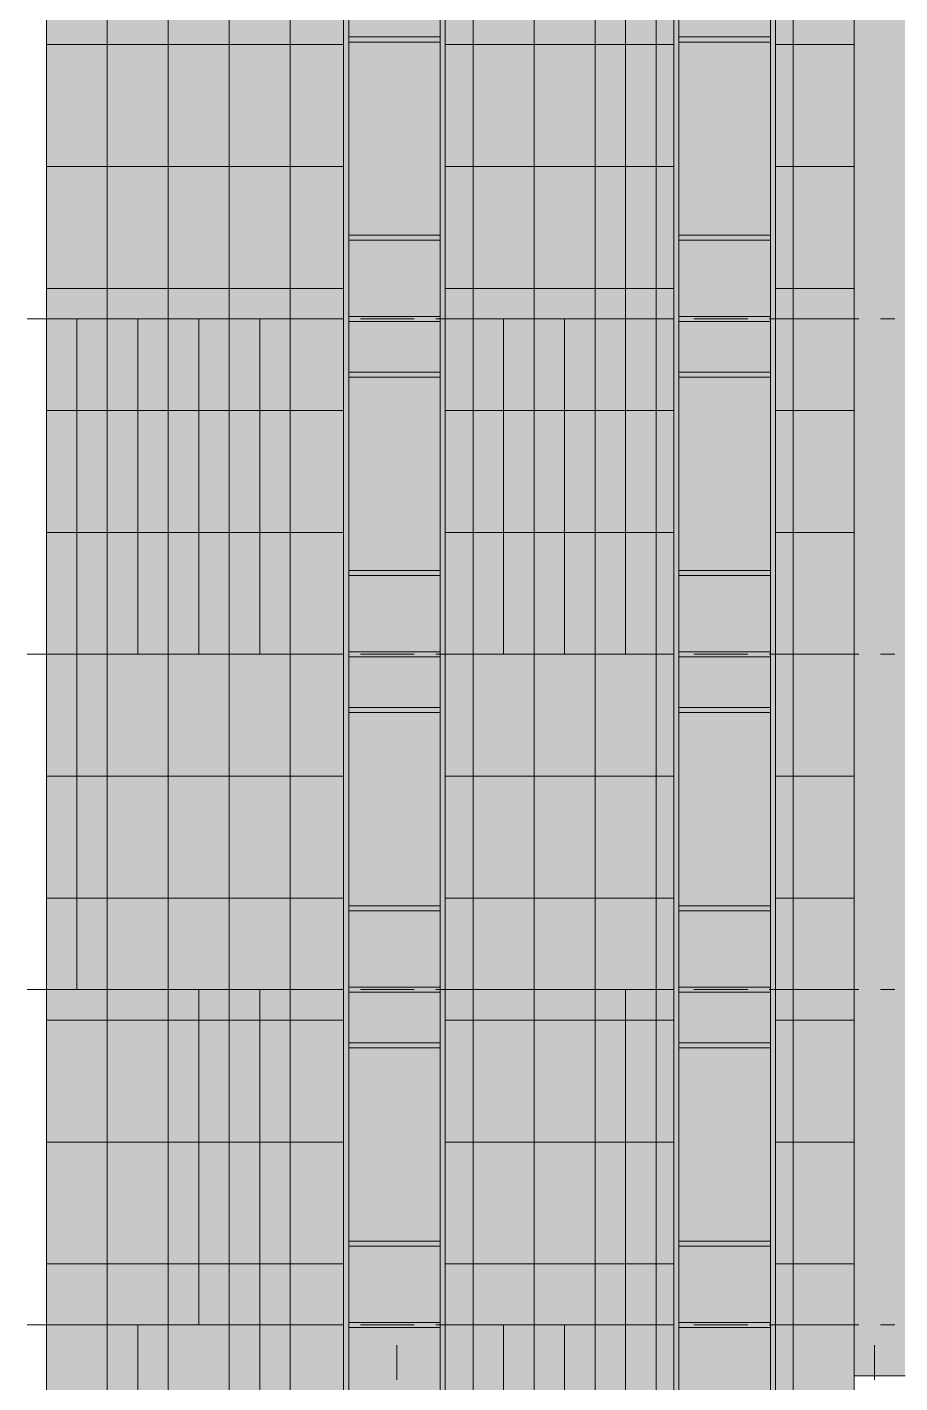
# Model space of a CAD drawing. Header units: millimetres. Extents: x 1499747 to 4341325, y -28481 to 441852.
# Drawn here: x 4128824 to 4137412, y 373458 to 386800 of the extents above; entities that cross this region are included whole.
import ezdxf

# ---------------------------------------------------------------- set-up
doc = ezdxf.new("R2010")
doc.units = ezdxf.units.MM
doc.header["$MEASUREMENT"] = 0
doc.layers.add('Чертеж и Рисунок', color=7, linetype='Continuous')

msp = doc.modelspace()

# ---------------------------------------------------------------- hatches: boundary and pattern name
at = {"layer": 'Чертеж и Рисунок', "linetype": 'Continuous', "lineweight": 0, "true_color": 0xffffff}
for points in [[(4137462.7, 393328.4), (4136962.7, 393328.4), (4136962.7, 373528.4), (4137462.7, 373528.4)], [(4130812.7, 383928.4), (4130812.7, 387228.4), (4129612.7, 387228.4), (4129612.7, 383928.4)], [(4133812.7, 383928.4), (4133812.7, 387228.4), (4132937.7, 387228.4), (4132937.7, 383928.4)], [(4134712.7, 383928.4), (4134712.7, 387228.4), (4134412.7, 387228.4), (4134412.7, 383928.4)], [(4135187.7, 383928.4), (4135187.7, 387228.4), (4135012.7, 387228.4), (4135012.7, 383928.4)], [(4136962.7, 383928.4), (4136962.7, 387228.4), (4136362.7, 387228.4), (4136362.7, 383928.4)], [(4129312.7, 380628.4), (4129312.7, 383928.4), (4129012.7, 383928.4), (4129012.7, 380628.4)], [(4130512.7, 380628.4), (4130512.7, 383928.4), (4129912.7, 383928.4), (4129912.7, 380628.4)], [(4131112.7, 380628.4), (4131937.7, 380628.4), (4131937.7, 383928.4), (4131112.7, 383928.4)], [(4133512.7, 380628.4), (4133512.7, 383928.4), (4132937.7, 383928.4), (4132937.7, 380628.4)], [(4134712.7, 380628.4), (4134712.7, 383928.4), (4134112.7, 383928.4), (4134112.7, 380628.4)], [(4136362.7, 380628.4), (4136362.7, 383928.4), (4136187.7, 383928.4), (4136187.7, 380628.4)], [(4129312.7, 377328.4), (4129312.7, 380628.4), (4129012.7, 380628.4), (4129012.7, 377328.4)], [(4131412.7, 377328.4), (4131412.7, 380628.4), (4130212.7, 380628.4), (4130212.7, 377328.4)], [(4133212.7, 377328.4), (4133812.7, 377328.4), (4133812.7, 380628.4), (4133212.7, 380628.4)], [(4135012.7, 377328.4), (4135012.7, 380628.4), (4134412.7, 380628.4), (4134412.7, 377328.4)], [(4136962.7, 377328.4), (4136962.7, 380628.4), (4136362.7, 380628.4), (4136362.7, 377328.4)], [(4130212.7, 374028.4), (4130212.7, 377328.4), (4129612.7, 377328.4), (4129612.7, 374028.4)], [(4131112.7, 374028.4), (4131112.7, 377328.4), (4130512.7, 377328.4), (4130512.7, 374028.4)], [(4133212.7, 374028.4), (4133212.7, 377328.4), (4132937.7, 377328.4), (4132937.7, 374028.4)], [(4134712.7, 374028.4), (4134712.7, 377328.4), (4133812.7, 377328.4), (4133812.7, 374028.4)], [(4136362.7, 374028.4), (4136362.7, 377328.4), (4136187.7, 377328.4), (4136187.7, 374028.4)], [(4129612.7, 369078.4), (4129612.7, 374028.4), (4129012.7, 374028.4), (4129012.7, 369078.4)], [(4130212.7, 369078.4), (4130212.7, 374028.4), (4129912.7, 374028.4), (4129912.7, 369078.4)], [(4131112.7, 374028.4), (4131112.7, 369078.4), (4131937.7, 369078.4), (4131937.7, 374028.4)], [(4133812.7, 369078.4), (4133812.7, 374028.4), (4133512.7, 374028.4), (4133512.7, 369078.4)], [(4134412.7, 369080.9), (4134412.7, 374028.4), (4134112.7, 374028.4), (4134112.7, 369080.9)], [(4135187.7, 369078.4), (4135187.7, 374028.4), (4134712.7, 374028.4), (4134712.7, 369078.4)], [(4136962.7, 369078.4), (4136962.7, 374028.4), (4136362.7, 374028.4), (4136362.7, 369078.4)]]:
    msp.add_hatch(color=7, dxfattribs=at).paths.add_polyline_path(points)
at = {"layer": 'Чертеж и Рисунок', "linetype": 'Continuous', "lineweight": 0, "true_color": 0x868d8e}
for points in [[(4129612.7, 383928.4), (4129612.7, 387228.4), (4129012.7, 387228.4), (4129012.7, 383928.4)], [(4130812.7, 383928.4), (4131937.7, 383928.4), (4131937.7, 387228.4), (4130812.7, 387228.4)], [(4134412.7, 383928.4), (4134412.7, 387228.4), (4133812.7, 387228.4), (4133812.7, 383928.4)], [(4135012.7, 383928.4), (4135012.7, 387228.4), (4134712.7, 387228.4), (4134712.7, 383928.4)], [(4136362.7, 383928.4), (4136362.7, 387228.4), (4136187.7, 387228.4), (4136187.7, 383928.4)], [(4129312.7, 380628.4), (4129912.7, 380628.4), (4129912.7, 383928.4), (4129312.7, 383928.4)], [(4130512.7, 380628.4), (4131112.7, 380628.4), (4131112.7, 383928.4), (4130512.7, 383928.4)], [(4134112.7, 380628.4), (4134112.7, 383928.4), (4133512.7, 383928.4), (4133512.7, 380628.4)], [(4135187.7, 380628.4), (4135187.7, 383928.4), (4134712.7, 383928.4), (4134712.7, 380628.4)], [(4136962.7, 380628.4), (4136962.7, 383928.4), (4136362.7, 383928.4), (4136362.7, 380628.4)], [(4130212.7, 377328.4), (4130212.7, 380628.4), (4129312.7, 380628.4), (4129312.7, 377328.4)], [(4131412.7, 380628.4), (4131412.7, 377328.4), (4131937.7, 377328.4), (4131937.7, 380628.4)], [(4133212.7, 377328.4), (4133212.7, 380628.4), (4132937.7, 380628.4), (4132937.7, 377328.4)], [(4134412.7, 377328.4), (4134412.7, 380628.4), (4133812.7, 380628.4), (4133812.7, 377328.4)], [(4135187.7, 377328.4), (4135187.7, 380628.4), (4135012.7, 380628.4), (4135012.7, 377328.4)], [(4136362.7, 377328.4), (4136362.7, 380628.4), (4136187.7, 380628.4), (4136187.7, 377328.4)], [(4129012.7, 374028.4), (4129612.7, 374028.4), (4129612.7, 377328.4), (4129012.7, 377328.4)], [(4130212.7, 374028.4), (4130512.7, 374028.4), (4130512.7, 377328.4), (4130212.7, 377328.4)], [(4131112.7, 377328.4), (4131112.7, 374028.4), (4131937.7, 374028.4), (4131937.7, 377328.4)], [(4133212.7, 374028.4), (4133812.7, 374028.4), (4133812.7, 377328.4), (4133212.7, 377328.4)], [(4135187.7, 374028.4), (4135187.7, 377328.4), (4134712.7, 377328.4), (4134712.7, 374028.4)], [(4136962.7, 374028.4), (4136962.7, 377328.4), (4136362.7, 377328.4), (4136362.7, 374028.4)], [(4129912.7, 369078.4), (4129912.7, 374028.4), (4129612.7, 374028.4), (4129612.7, 369078.4)], [(4130212.7, 369078.4), (4131112.7, 369078.4), (4131112.7, 374028.4), (4130212.7, 374028.4)], [(4133512.7, 369078.4), (4133512.7, 374028.4), (4132937.7, 374028.4), (4132937.7, 369078.4)], [(4134112.7, 369078.4), (4134112.7, 374028.4), (4133812.7, 374028.4), (4133812.7, 369078.4)], [(4134712.7, 369078.4), (4134712.7, 374028.4), (4134412.7, 374028.4), (4134412.7, 369078.4)], [(4136362.7, 369078.4), (4136362.7, 374028.4), (4136187.7, 374028.4), (4136187.7, 369078.4)]]:
    msp.add_hatch(color=252, dxfattribs=at).paths.add_polyline_path(points)
at = {"layer": 'Чертеж и Рисунок', "linetype": 'Continuous', "lineweight": 0, "true_color": 0x2e2e2e}
for points in [[(4131937.7, 386678.4), (4131987.7, 386678.4), (4131987.7, 387228.4), (4131937.7, 387228.4)], [(4132937.7, 387228.4), (4132887.7, 387228.4), (4132887.7, 386678.4), (4132937.7, 386678.4)], [(4135187.7, 386678.4), (4135237.7, 386678.4), (4135237.7, 387228.4), (4135187.7, 387228.4)], [(4136187.7, 387228.4), (4136137.7, 387228.4), (4136137.7, 386678.4), (4136187.7, 386678.4)], [(4131937.7, 384728.4), (4131987.7, 384728.4), (4131987.7, 386678.4), (4131937.7, 386678.4)], [(4131987.7, 386653.4), (4132217.7, 386653.4), (4132217.7, 386703.4), (4131987.7, 386703.4)], [(4132217.7, 386653.4), (4132887.7, 386653.4), (4132887.7, 386703.4), (4132217.7, 386703.4)], [(4132937.7, 386678.4), (4132887.7, 386678.4), (4132887.7, 384728.4), (4132937.7, 384728.4)], [(4135187.7, 384728.4), (4135237.7, 384728.4), (4135237.7, 386678.4), (4135187.7, 386678.4)], [(4135237.7, 386703.4), (4135237.7, 386653.4), (4135467.7, 386653.4), (4135467.7, 386703.4)], [(4135467.7, 386703.4), (4135467.7, 386653.4), (4136137.7, 386653.4), (4136137.7, 386703.4)], [(4136187.7, 386678.4), (4136137.7, 386678.4), (4136137.7, 384728.4), (4136187.7, 384728.4)], [(4131937.7, 383928.4), (4131987.7, 383928.4), (4131987.7, 384728.4), (4131937.7, 384728.4)], [(4131987.7, 384703.4), (4132217.7, 384703.4), (4132217.7, 384753.4), (4131987.7, 384753.4)], [(4132217.7, 384703.4), (4132887.7, 384703.4), (4132887.7, 384753.4), (4132217.7, 384753.4)], [(4132937.7, 384728.4), (4132887.7, 384728.4), (4132887.7, 383928.4), (4132937.7, 383928.4)], [(4135187.7, 383928.4), (4135237.7, 383928.4), (4135237.7, 384728.4), (4135187.7, 384728.4)], [(4135237.7, 384753.4), (4135237.7, 384703.4), (4135467.7, 384703.4), (4135467.7, 384753.4)], [(4135467.7, 384753.4), (4135467.7, 384703.4), (4136137.7, 384703.4), (4136137.7, 384753.4)], [(4136187.7, 384728.4), (4136137.7, 384728.4), (4136137.7, 383928.4), (4136187.7, 383928.4)], [(4131937.7, 383378.4), (4131987.7, 383378.4), (4131987.7, 383928.4), (4131937.7, 383928.4)], [(4131987.7, 383903.4), (4132217.7, 383903.4), (4132217.7, 383953.4), (4131987.7, 383953.4)], [(4132217.7, 383903.4), (4132887.7, 383903.4), (4132887.7, 383953.4), (4132217.7, 383953.4)], [(4132937.7, 383928.4), (4132887.7, 383928.4), (4132887.7, 383378.4), (4132937.7, 383378.4)], [(4135187.7, 383378.4), (4135237.7, 383378.4), (4135237.7, 383928.4), (4135187.7, 383928.4)], [(4135237.7, 383903.4), (4135467.7, 383903.4), (4135467.7, 383953.4), (4135237.7, 383953.4)], [(4135467.7, 383903.4), (4136137.7, 383903.4), (4136137.7, 383953.4), (4135467.7, 383953.4)], [(4136187.7, 383928.4), (4136137.7, 383928.4), (4136137.7, 383378.4), (4136187.7, 383378.4)], [(4131937.7, 381428.4), (4131987.7, 381428.4), (4131987.7, 383378.4), (4131937.7, 383378.4)], [(4131987.7, 383353.4), (4132217.7, 383353.4), (4132217.7, 383403.4), (4131987.7, 383403.4)], [(4132217.7, 383353.4), (4132887.7, 383353.4), (4132887.7, 383403.4), (4132217.7, 383403.4)], [(4132937.7, 383378.4), (4132887.7, 383378.4), (4132887.7, 381428.4), (4132937.7, 381428.4)], [(4135187.7, 381428.4), (4135237.7, 381428.4), (4135237.7, 383378.4), (4135187.7, 383378.4)], [(4135237.7, 383353.4), (4135467.7, 383353.4), (4135467.7, 383403.4), (4135237.7, 383403.4)], [(4135467.7, 383353.4), (4136137.7, 383353.4), (4136137.7, 383403.4), (4135467.7, 383403.4)], [(4136187.7, 383378.4), (4136137.7, 383378.4), (4136137.7, 381428.4), (4136187.7, 381428.4)], [(4131937.7, 380628.4), (4131987.7, 380628.4), (4131987.7, 381428.4), (4131937.7, 381428.4)], [(4132217.7, 381453.4), (4131987.7, 381453.4), (4131987.7, 381403.4), (4132217.7, 381403.4)], [(4132887.7, 381453.4), (4132217.7, 381453.4), (4132217.7, 381403.4), (4132887.7, 381403.4)], [(4132937.7, 381428.4), (4132887.7, 381428.4), (4132887.7, 380628.4), (4132937.7, 380628.4)], [(4135187.7, 380628.4), (4135237.7, 380628.4), (4135237.7, 381428.4), (4135187.7, 381428.4)], [(4135237.7, 381453.4), (4135237.7, 381403.4), (4135467.7, 381403.4), (4135467.7, 381453.4)], [(4135467.7, 381403.4), (4136137.7, 381403.4), (4136137.7, 381453.4), (4135467.7, 381453.4)], [(4136187.7, 381428.4), (4136137.7, 381428.4), (4136137.7, 380628.4), (4136187.7, 380628.4)], [(4131937.7, 380078.4), (4131987.7, 380078.4), (4131987.7, 380628.4), (4131937.7, 380628.4)], [(4132217.7, 380653.4), (4131987.7, 380653.4), (4131987.7, 380603.4), (4132217.7, 380603.4)], [(4132887.7, 380653.4), (4132217.7, 380653.4), (4132217.7, 380603.4), (4132887.7, 380603.4)], [(4132937.7, 380628.4), (4132887.7, 380628.4), (4132887.7, 380078.4), (4132937.7, 380078.4)], [(4135187.7, 380078.4), (4135237.7, 380078.4), (4135237.7, 380628.4), (4135187.7, 380628.4)], [(4135237.7, 380603.4), (4135467.7, 380603.4), (4135467.7, 380653.4), (4135237.7, 380653.4)], [(4135467.7, 380603.4), (4136137.7, 380603.4), (4136137.7, 380653.4), (4135467.7, 380653.4)], [(4136187.7, 380628.4), (4136137.7, 380628.4), (4136137.7, 380078.4), (4136187.7, 380078.4)], [(4131937.7, 378128.4), (4131987.7, 378128.4), (4131987.7, 380078.4), (4131937.7, 380078.4)], [(4131987.7, 380053.4), (4132217.7, 380053.4), (4132217.7, 380103.4), (4131987.7, 380103.4)], [(4132217.7, 380053.4), (4132887.7, 380053.4), (4132887.7, 380103.4), (4132217.7, 380103.4)], [(4132937.7, 380078.4), (4132887.7, 380078.4), (4132887.7, 378128.4), (4132937.7, 378128.4)], [(4135187.7, 378128.4), (4135237.7, 378128.4), (4135237.7, 380078.4), (4135187.7, 380078.4)], [(4135237.7, 380103.4), (4135237.7, 380053.4), (4135467.7, 380053.4), (4135467.7, 380103.4)], [(4135467.7, 380103.4), (4135467.7, 380053.4), (4136137.7, 380053.4), (4136137.7, 380103.4)], [(4136187.7, 380078.4), (4136137.7, 380078.4), (4136137.7, 378128.4), (4136187.7, 378128.4)], [(4131937.7, 377328.4), (4131987.7, 377328.4), (4131987.7, 378128.4), (4131937.7, 378128.4)], [(4132217.7, 378153.4), (4131987.7, 378153.4), (4131987.7, 378103.4), (4132217.7, 378103.4)], [(4132887.7, 378153.4), (4132217.7, 378153.4), (4132217.7, 378103.4), (4132887.7, 378103.4)], [(4132937.7, 378128.4), (4132887.7, 378128.4), (4132887.7, 377328.4), (4132937.7, 377328.4)], [(4135187.7, 377328.4), (4135237.7, 377328.4), (4135237.7, 378128.4), (4135187.7, 378128.4)], [(4135237.7, 378153.4), (4135237.7, 378103.4), (4135467.7, 378103.4), (4135467.7, 378153.4)], [(4135467.7, 378153.4), (4135467.7, 378103.4), (4136137.7, 378103.4), (4136137.7, 378153.4)], [(4136187.7, 378128.4), (4136137.7, 378128.4), (4136137.7, 377328.4), (4136187.7, 377328.4)], [(4131937.7, 376778.4), (4131987.7, 376778.4), (4131987.7, 377328.4), (4131937.7, 377328.4)], [(4132217.7, 377353.4), (4131987.7, 377353.4), (4131987.7, 377303.4), (4132217.7, 377303.4)], [(4132887.7, 377353.4), (4132217.7, 377353.4), (4132217.7, 377303.4), (4132887.7, 377303.4)], [(4132937.7, 377328.4), (4132887.7, 377328.4), (4132887.7, 376778.4), (4132937.7, 376778.4)], [(4135187.7, 376778.4), (4135237.7, 376778.4), (4135237.7, 377328.4), (4135187.7, 377328.4)], [(4135237.7, 377353.4), (4135237.7, 377303.4), (4135467.7, 377303.4), (4135467.7, 377353.4)], [(4135467.7, 377303.4), (4136137.7, 377303.4), (4136137.7, 377353.4), (4135467.7, 377353.4)], [(4136187.7, 377328.4), (4136137.7, 377328.4), (4136137.7, 376778.4), (4136187.7, 376778.4)], [(4131987.7, 376753.4), (4132217.7, 376753.4), (4132217.7, 376803.4), (4131987.7, 376803.4)], [(4132217.7, 376753.4), (4132887.7, 376753.4), (4132887.7, 376803.4), (4132217.7, 376803.4)], [(4135237.7, 376753.4), (4135467.7, 376753.4), (4135467.7, 376803.4), (4135237.7, 376803.4)], [(4135467.7, 376753.4), (4136137.7, 376753.4), (4136137.7, 376803.4), (4135467.7, 376803.4)], [(4131937.7, 374828.4), (4131987.7, 374828.4), (4131987.7, 376778.4), (4131937.7, 376778.4)], [(4132937.7, 376778.4), (4132887.7, 376778.4), (4132887.7, 374828.4), (4132937.7, 374828.4)], [(4135187.7, 374828.4), (4135237.7, 374828.4), (4135237.7, 376778.4), (4135187.7, 376778.4)], [(4136187.7, 376778.4), (4136137.7, 376778.4), (4136137.7, 374828.4), (4136187.7, 374828.4)], [(4131937.7, 374028.4), (4131987.7, 374028.4), (4131987.7, 374828.4), (4131937.7, 374828.4)], [(4132217.7, 374853.4), (4131987.7, 374853.4), (4131987.7, 374803.4), (4132217.7, 374803.4)], [(4132887.7, 374853.4), (4132217.7, 374853.4), (4132217.7, 374803.4), (4132887.7, 374803.4)], [(4132937.7, 374828.4), (4132887.7, 374828.4), (4132887.7, 374028.4), (4132937.7, 374028.4)], [(4135187.7, 374028.4), (4135237.7, 374028.4), (4135237.7, 374828.4), (4135187.7, 374828.4)], [(4135237.7, 374803.4), (4135467.7, 374803.4), (4135467.7, 374853.4), (4135237.7, 374853.4)], [(4135467.7, 374853.4), (4135467.7, 374803.4), (4136137.7, 374803.4), (4136137.7, 374853.4)], [(4136187.7, 374828.4), (4136137.7, 374828.4), (4136137.7, 374028.4), (4136187.7, 374028.4)], [(4131937.7, 373028.4), (4131987.7, 373028.4), (4131987.7, 374028.4), (4131937.7, 374028.4)], [(4132217.7, 374053.4), (4131987.7, 374053.4), (4131987.7, 374003.4), (4132217.7, 374003.4)], [(4132887.7, 374053.4), (4132217.7, 374053.4), (4132217.7, 374003.4), (4132887.7, 374003.4)], [(4132937.7, 374028.4), (4132887.7, 374028.4), (4132887.7, 373028.4), (4132937.7, 373028.4)], [(4135187.7, 373028.4), (4135237.7, 373028.4), (4135237.7, 374028.4), (4135187.7, 374028.4)], [(4135237.7, 374053.4), (4135237.7, 374003.4), (4135467.7, 374003.4), (4135467.7, 374053.4)], [(4135467.7, 374003.4), (4136137.7, 374003.4), (4136137.7, 374053.4), (4135467.7, 374053.4)], [(4136187.7, 374028.4), (4136137.7, 374028.4), (4136137.7, 373028.4), (4136187.7, 373028.4)]]:
    msp.add_hatch(color=250, dxfattribs=at).paths.add_polyline_path(points)
at = {"layer": 'Чертеж и Рисунок', "linetype": 'Continuous', "lineweight": 0, "true_color": 0x84adf9}
for points in [[(4131987.7, 386703.4), (4132887.7, 386703.4), (4132887.7, 387203.4), (4131987.7, 387203.4)], [(4135237.7, 387203.4), (4135237.7, 386703.4), (4136137.7, 386703.4), (4136137.7, 387203.4)], [(4131987.7, 384753.4), (4132887.7, 384753.4), (4132887.7, 386653.4), (4131987.7, 386653.4)], [(4135237.7, 386653.4), (4135237.7, 384753.4), (4136137.7, 384753.4), (4136137.7, 386653.4)], [(4131987.7, 383953.4), (4132887.7, 383953.4), (4132887.7, 384703.4), (4131987.7, 384703.4)], [(4135237.7, 383953.4), (4136137.7, 383953.4), (4136137.7, 384703.4), (4135237.7, 384703.4)], [(4131987.7, 383403.4), (4132887.7, 383403.4), (4132887.7, 383903.4), (4131987.7, 383903.4)], [(4135237.7, 383903.4), (4135237.7, 383403.4), (4136137.7, 383403.4), (4136137.7, 383903.4)], [(4132887.7, 383353.4), (4131987.7, 383353.4), (4131987.7, 381453.4), (4132887.7, 381453.4)], [(4136137.7, 383353.4), (4135237.7, 383353.4), (4135237.7, 381453.4), (4136137.7, 381453.4)], [(4131987.7, 380653.4), (4132887.7, 380653.4), (4132887.7, 381403.4), (4131987.7, 381403.4)], [(4135237.7, 381403.4), (4135237.7, 380653.4), (4136137.7, 380653.4), (4136137.7, 381403.4)], [(4131987.7, 380103.4), (4132887.7, 380103.4), (4132887.7, 380603.4), (4131987.7, 380603.4)], [(4135237.7, 380603.4), (4135237.7, 380103.4), (4136137.7, 380103.4), (4136137.7, 380603.4)], [(4132887.7, 380053.4), (4131987.7, 380053.4), (4131987.7, 378153.4), (4132887.7, 378153.4)], [(4135237.7, 380053.4), (4135237.7, 378153.4), (4136137.7, 378153.4), (4136137.7, 380053.4)], [(4131987.7, 377353.4), (4132887.7, 377353.4), (4132887.7, 378103.4), (4131987.7, 378103.4)], [(4136137.7, 378103.4), (4135237.7, 378103.4), (4135237.7, 377353.4), (4136137.7, 377353.4)], [(4131987.7, 376803.4), (4132887.7, 376803.4), (4132887.7, 377303.4), (4131987.7, 377303.4)], [(4135237.7, 376803.4), (4136137.7, 376803.4), (4136137.7, 377303.4), (4135237.7, 377303.4)], [(4131987.7, 374853.4), (4132887.7, 374853.4), (4132887.7, 376753.4), (4131987.7, 376753.4)], [(4135237.7, 376753.4), (4135237.7, 374853.4), (4136137.7, 374853.4), (4136137.7, 376753.4)], [(4131987.7, 374053.4), (4132887.7, 374053.4), (4132887.7, 374803.4), (4131987.7, 374803.4)], [(4135237.7, 374803.4), (4135237.7, 374053.4), (4136137.7, 374053.4), (4136137.7, 374803.4)], [(4131987.7, 373053.4), (4132887.7, 373053.4), (4132887.7, 374003.4), (4131987.7, 374003.4)], [(4135237.7, 373053.4), (4136137.7, 373053.4), (4136137.7, 374003.4), (4135237.7, 374003.4)]]:
    msp.add_hatch(color=161, dxfattribs=at).paths.add_polyline_path(points)

# ---------------------------------------------------------------- linework, layer by layer
at = {"layer": 'Чертеж и Рисунок', "color": 253, "linetype": 'Continuous', "lineweight": 5, "true_color": 0xaaaaaa}
for points in [[(4135012.5, 409296.1), (4135012.5, 369078.4)], [(4134412.5, 409150.7), (4134412.5, 369080.9)], [(4133812.5, 409005.3), (4133812.5, 369078.4)], [(4133212.5, 408859.9), (4133212.5, 369078.4)], [(4129612.5, 408678.5), (4129612.5, 369078.4)], [(4130212.5, 408678.5), (4130212.5, 369078.4)], [(4130812.5, 408678.5), (4130812.5, 369078.4)], [(4131412.5, 408678.5), (4131412.5, 369078.4)], [(4135187.7, 407478.5), (4135187.7, 369078.4)], [(4136187.7, 407478.5), (4136187.7, 369078.4)], [(4136362.7, 404178.5), (4136362.7, 369078.4)], [(4129012.7, 386628), (4131937.7, 386628)], [(4132937.7, 386628), (4135187.7, 386628)], [(4136187.7, 386628), (4136962.7, 386628)], [(4129012.7, 385428), (4131937.7, 385428)], [(4132937.7, 385428), (4135187.7, 385428)], [(4136187.7, 385428), (4136962.7, 385428)], [(4129012.7, 384228), (4131937.7, 384228)], [(4132937.7, 384228), (4135187.7, 384228)], [(4136187.7, 384228), (4136962.7, 384228)], [(4129012.7, 383028), (4131937.7, 383028)], [(4132937.7, 383028), (4135187.7, 383028)], [(4136187.7, 383028), (4136962.7, 383028)], [(4129012.7, 381828), (4131937.7, 381828)], [(4132937.7, 381828), (4135187.7, 381828)], [(4136187.7, 381828), (4136962.7, 381828)], [(4129012.7, 380628), (4131937.7, 380628)], [(4132937.7, 380628), (4135187.7, 380628)], [(4136187.7, 380628), (4136962.7, 380628)], [(4129012.7, 379428), (4131937.7, 379428)], [(4132937.7, 379428), (4135187.7, 379428)], [(4136187.7, 379428), (4136962.7, 379428)], [(4129012.7, 378228), (4131937.7, 378228)], [(4132937.7, 378228), (4135187.7, 378228)], [(4136187.7, 378228), (4136962.7, 378228)], [(4129012.7, 377028), (4131937.7, 377028)], [(4132937.7, 377028), (4135187.7, 377028)], [(4136187.7, 377028), (4136962.7, 377028)], [(4129012.7, 375828), (4131937.7, 375828)], [(4132937.7, 375828), (4135187.7, 375828)], [(4136187.7, 375828), (4136962.7, 375828)], [(4129012.7, 374628), (4131937.7, 374628)], [(4132937.7, 374628), (4135187.7, 374628)], [(4136187.7, 374628), (4136962.7, 374628)], [(4136962.7, 373528.4), (4136962.7, 369078.4)]]:
    msp.add_lwpolyline(points, dxfattribs=at)
at = {"layer": 'Чертеж и Рисунок', "color": 7, "linetype": 'Continuous', "lineweight": 5}
for points in [[(4129012.7, 369078.4), (4129012.7, 400428.4)], [(4136962.7, 373528.4), (4136962.7, 393328.4)], [(4129612.7, 387228.4), (4129612.7, 383928.4)], [(4130812.7, 383928.4), (4130812.7, 387228.4)], [(4131937.7, 383928.4), (4131937.7, 387228.4)], [(4131987.7, 386703.4), (4131987.7, 387203.4)], [(4132887.7, 387203.4), (4132887.7, 386703.4)], [(4132937.7, 387228.4), (4132937.7, 383928.4)], [(4133812.7, 383928.4), (4133812.7, 387228.4)], [(4134412.7, 387228.4), (4134412.7, 383928.4)], [(4134712.7, 383928.4), (4134712.7, 387228.4)], [(4135012.7, 387228.4), (4135012.7, 383928.4)], [(4135237.7, 386703.4), (4135237.7, 387203.4)], [(4136137.7, 387203.4), (4136137.7, 386703.4)], [(4131987.7, 386678.4), (4131987.7, 386703.4)], [(4132217.7, 386703.4), (4131987.7, 386703.4)], [(4131987.7, 386653.4), (4131987.7, 386678.4)], [(4132887.7, 386703.4), (4132217.7, 386703.4)], [(4132887.7, 386703.4), (4132887.7, 386678.4)], [(4132887.7, 386678.4), (4132887.7, 386653.4)], [(4135237.7, 386678.4), (4135237.7, 386703.4)], [(4135467.7, 386703.4), (4135237.7, 386703.4)], [(4135237.7, 386653.4), (4135237.7, 386678.4)], [(4136137.7, 386703.4), (4135467.7, 386703.4)], [(4136137.7, 386703.4), (4136137.7, 386678.4)], [(4136137.7, 386678.4), (4136137.7, 386653.4)], [(4132217.7, 386653.4), (4131987.7, 386653.4)], [(4131987.7, 384753.4), (4131987.7, 386653.4)], [(4132887.7, 386653.4), (4132217.7, 386653.4)], [(4132887.7, 386653.4), (4132887.7, 384753.4)], [(4135467.7, 386653.4), (4135237.7, 386653.4)], [(4135237.7, 384753.4), (4135237.7, 386653.4)], [(4136137.7, 386653.4), (4135467.7, 386653.4)], [(4136137.7, 386653.4), (4136137.7, 384753.4)], [(4131987.7, 384728.4), (4131987.7, 384753.4)], [(4132217.7, 384753.4), (4131987.7, 384753.4)], [(4131987.7, 384703.4), (4131987.7, 384728.4)], [(4132217.7, 384703.4), (4131987.7, 384703.4)], [(4131987.7, 383953.4), (4131987.7, 384703.4)], [(4132887.7, 384753.4), (4132217.7, 384753.4)], [(4132887.7, 384703.4), (4132217.7, 384703.4)], [(4132887.7, 384753.4), (4132887.7, 384728.4)], [(4132887.7, 384728.4), (4132887.7, 384703.4)], [(4132887.7, 384703.4), (4132887.7, 383953.4)], [(4135237.7, 384728.4), (4135237.7, 384753.4)], [(4135467.7, 384753.4), (4135237.7, 384753.4)], [(4135237.7, 384703.4), (4135237.7, 384728.4)], [(4135467.7, 384703.4), (4135237.7, 384703.4)], [(4135237.7, 383953.4), (4135237.7, 384703.4)], [(4136137.7, 384753.4), (4135467.7, 384753.4)], [(4136137.7, 384703.4), (4135467.7, 384703.4)], [(4136137.7, 384753.4), (4136137.7, 384728.4)], [(4136137.7, 384728.4), (4136137.7, 384703.4)], [(4136137.7, 384703.4), (4136137.7, 383953.4)], [(4129312.7, 383928.4), (4129012.7, 383928.4)], [(4129312.7, 383928.4), (4129612.7, 383928.4)], [(4129312.7, 380628.4), (4129312.7, 383928.4)], [(4129612.7, 383928.4), (4129912.7, 383928.4)], [(4130512.7, 383928.4), (4129912.7, 383928.4)], [(4129912.7, 383928.4), (4129912.7, 380628.4)], [(4130512.7, 383928.4), (4130812.7, 383928.4)], [(4130512.7, 380628.4), (4130512.7, 383928.4)], [(4130812.7, 383928.4), (4131112.7, 383928.4)], [(4131937.7, 383928.4), (4131112.7, 383928.4)], [(4131112.7, 383928.4), (4131112.7, 380628.4)], [(4131937.7, 380628.4), (4131937.7, 383928.4)], [(4132217.7, 383953.4), (4131987.7, 383953.4)], [(4131987.7, 383928.4), (4131987.7, 383953.4)], [(4131987.7, 383903.4), (4131987.7, 383928.4)], [(4132217.7, 383903.4), (4131987.7, 383903.4)], [(4131987.7, 383403.4), (4131987.7, 383903.4)], [(4132887.7, 383953.4), (4132217.7, 383953.4)], [(4132887.7, 383903.4), (4132217.7, 383903.4)], [(4132887.7, 383953.4), (4132887.7, 383928.4)], [(4132887.7, 383928.4), (4132887.7, 383903.4)], [(4132887.7, 383903.4), (4132887.7, 383403.4)], [(4133512.7, 383928.4), (4132937.7, 383928.4)], [(4132937.7, 383928.4), (4132937.7, 380628.4)], [(4133512.7, 383928.4), (4133812.7, 383928.4)], [(4133512.7, 380628.4), (4133512.7, 383928.4)], [(4133812.7, 383928.4), (4134112.7, 383928.4)], [(4134712.7, 383928.4), (4134112.7, 383928.4)], [(4134112.7, 383928.4), (4134112.7, 380628.4)], [(4134712.7, 383928.4), (4135012.7, 383928.4)], [(4134712.7, 380628.4), (4134712.7, 383928.4)], [(4135012.7, 383928.4), (4135187.7, 383928.4)], [(4135467.7, 383953.4), (4135237.7, 383953.4)], [(4135237.7, 383928.4), (4135237.7, 383953.4)], [(4135237.7, 383903.4), (4135237.7, 383928.4)], [(4135467.7, 383903.4), (4135237.7, 383903.4)], [(4135237.7, 383403.4), (4135237.7, 383903.4)], [(4136137.7, 383953.4), (4135467.7, 383953.4)], [(4136137.7, 383903.4), (4135467.7, 383903.4)], [(4136137.7, 383953.4), (4136137.7, 383928.4)], [(4136137.7, 383928.4), (4136137.7, 383903.4)], [(4136137.7, 383903.4), (4136137.7, 383403.4)], [(4136362.7, 383928.4), (4136187.7, 383928.4)], [(4136362.7, 383928.4), (4136962.7, 383928.4)], [(4131987.7, 383378.4), (4131987.7, 383403.4)], [(4132217.7, 383403.4), (4131987.7, 383403.4)], [(4131987.7, 383353.4), (4131987.7, 383378.4)], [(4132217.7, 383353.4), (4131987.7, 383353.4)], [(4131987.7, 381453.4), (4131987.7, 383353.4)], [(4132887.7, 383403.4), (4132217.7, 383403.4)], [(4132887.7, 383353.4), (4132217.7, 383353.4)], [(4132887.7, 383403.4), (4132887.7, 383378.4)], [(4132887.7, 383378.4), (4132887.7, 383353.4)], [(4132887.7, 383353.4), (4132887.7, 381453.4)], [(4135237.7, 383378.4), (4135237.7, 383403.4)], [(4135467.7, 383403.4), (4135237.7, 383403.4)], [(4135237.7, 383353.4), (4135237.7, 383378.4)], [(4135467.7, 383353.4), (4135237.7, 383353.4)], [(4135237.7, 381453.4), (4135237.7, 383353.4)], [(4136137.7, 383403.4), (4135467.7, 383403.4)], [(4136137.7, 383353.4), (4135467.7, 383353.4)], [(4136137.7, 383403.4), (4136137.7, 383378.4)], [(4136137.7, 383378.4), (4136137.7, 383353.4)], [(4136137.7, 383353.4), (4136137.7, 381453.4)], [(4131987.7, 381428.4), (4131987.7, 381453.4)], [(4131987.7, 381453.4), (4132217.7, 381453.4)], [(4131987.7, 381403.4), (4131987.7, 381428.4)], [(4131987.7, 380653.4), (4131987.7, 381403.4)], [(4131987.7, 381403.4), (4132217.7, 381403.4)], [(4132217.7, 381453.4), (4132887.7, 381453.4)], [(4132217.7, 381403.4), (4132887.7, 381403.4)], [(4132887.7, 381453.4), (4132887.7, 381428.4)], [(4132887.7, 381428.4), (4132887.7, 381403.4)], [(4132887.7, 381403.4), (4132887.7, 380653.4)], [(4135237.7, 381428.4), (4135237.7, 381453.4)], [(4135237.7, 381453.4), (4135467.7, 381453.4)], [(4135237.7, 381403.4), (4135237.7, 381428.4)], [(4135237.7, 380653.4), (4135237.7, 381403.4)], [(4135237.7, 381403.4), (4135467.7, 381403.4)], [(4135467.7, 381453.4), (4136137.7, 381453.4)], [(4135467.7, 381403.4), (4136137.7, 381403.4)], [(4136137.7, 381453.4), (4136137.7, 381428.4)], [(4136137.7, 381428.4), (4136137.7, 381403.4)], [(4136137.7, 381403.4), (4136137.7, 380653.4)], [(4129312.7, 380628.4), (4129012.7, 380628.4)], [(4129312.7, 380628.4), (4129912.7, 380628.4)], [(4129312.7, 377328.4), (4129312.7, 380628.4)], [(4129912.7, 380628.4), (4130212.7, 380628.4)], [(4131412.7, 380628.4), (4130212.7, 380628.4)], [(4130212.7, 380628.4), (4130212.7, 377328.4)], [(4131412.7, 380628.4), (4131937.7, 380628.4)], [(4131412.7, 377328.4), (4131412.7, 380628.4)], [(4131937.7, 377328.4), (4131937.7, 380628.4)], [(4131987.7, 380653.4), (4132217.7, 380653.4)], [(4131987.7, 380628.4), (4131987.7, 380653.4)], [(4131987.7, 380603.4), (4131987.7, 380628.4)], [(4131987.7, 380603.4), (4132217.7, 380603.4)], [(4131987.7, 380103.4), (4131987.7, 380603.4)], [(4132217.7, 380653.4), (4132887.7, 380653.4)], [(4132217.7, 380603.4), (4132887.7, 380603.4)], [(4132887.7, 380653.4), (4132887.7, 380628.4)], [(4132887.7, 380628.4), (4132887.7, 380603.4)], [(4132887.7, 380603.4), (4132887.7, 380103.4)], [(4132937.7, 380628.4), (4132937.7, 377328.4)], [(4132937.7, 380628.4), (4133212.7, 380628.4)], [(4133212.7, 380628.4), (4133212.7, 377328.4)], [(4133812.7, 380628.4), (4133212.7, 380628.4)], [(4133812.7, 380628.4), (4134112.7, 380628.4)], [(4133812.7, 377328.4), (4133812.7, 380628.4)], [(4134112.7, 380628.4), (4134412.7, 380628.4)], [(4134712.7, 380628.4), (4134412.7, 380628.4)], [(4134412.7, 380628.4), (4134412.7, 377328.4)], [(4135012.7, 380628.4), (4134712.7, 380628.4)], [(4135012.7, 380628.4), (4135187.7, 380628.4)], [(4135012.7, 377328.4), (4135012.7, 380628.4)], [(4135237.7, 380653.4), (4135467.7, 380653.4)], [(4135237.7, 380628.4), (4135237.7, 380653.4)], [(4135237.7, 380603.4), (4135237.7, 380628.4)], [(4135237.7, 380603.4), (4135467.7, 380603.4)], [(4135237.7, 380103.4), (4135237.7, 380603.4)], [(4135467.7, 380653.4), (4136137.7, 380653.4)], [(4135467.7, 380603.4), (4136137.7, 380603.4)], [(4136137.7, 380653.4), (4136137.7, 380628.4)], [(4136137.7, 380628.4), (4136137.7, 380603.4)], [(4136137.7, 380603.4), (4136137.7, 380103.4)], [(4136187.7, 380628.4), (4136362.7, 380628.4)], [(4136962.7, 380628.4), (4136362.7, 380628.4)], [(4131987.7, 380078.4), (4131987.7, 380103.4)], [(4132217.7, 380103.4), (4131987.7, 380103.4)], [(4131987.7, 380053.4), (4131987.7, 380078.4)], [(4132217.7, 380053.4), (4131987.7, 380053.4)], [(4131987.7, 378153.4), (4131987.7, 380053.4)], [(4132887.7, 380103.4), (4132217.7, 380103.4)], [(4132887.7, 380053.4), (4132217.7, 380053.4)], [(4132887.7, 380103.4), (4132887.7, 380078.4)], [(4132887.7, 380078.4), (4132887.7, 380053.4)], [(4132887.7, 380053.4), (4132887.7, 378153.4)], [(4135237.7, 380078.4), (4135237.7, 380103.4)], [(4135467.7, 380103.4), (4135237.7, 380103.4)], [(4135237.7, 380053.4), (4135237.7, 380078.4)], [(4135467.7, 380053.4), (4135237.7, 380053.4)], [(4135237.7, 378153.4), (4135237.7, 380053.4)], [(4136137.7, 380103.4), (4135467.7, 380103.4)], [(4136137.7, 380053.4), (4135467.7, 380053.4)], [(4136137.7, 380103.4), (4136137.7, 380078.4)], [(4136137.7, 380078.4), (4136137.7, 380053.4)], [(4136137.7, 380053.4), (4136137.7, 378153.4)], [(4131987.7, 378128.4), (4131987.7, 378153.4)], [(4131987.7, 378153.4), (4132217.7, 378153.4)], [(4131987.7, 378103.4), (4131987.7, 378128.4)], [(4132217.7, 378153.4), (4132887.7, 378153.4)], [(4132887.7, 378153.4), (4132887.7, 378128.4)], [(4132887.7, 378128.4), (4132887.7, 378103.4)], [(4135237.7, 378128.4), (4135237.7, 378153.4)], [(4135237.7, 378153.4), (4135467.7, 378153.4)], [(4135237.7, 378103.4), (4135237.7, 378128.4)], [(4135467.7, 378153.4), (4136137.7, 378153.4)], [(4136137.7, 378153.4), (4136137.7, 378128.4)], [(4136137.7, 378128.4), (4136137.7, 378103.4)], [(4131987.7, 377353.4), (4131987.7, 378103.4)], [(4131987.7, 378103.4), (4132217.7, 378103.4)], [(4132217.7, 378103.4), (4132887.7, 378103.4)], [(4132887.7, 378103.4), (4132887.7, 377353.4)], [(4135237.7, 377353.4), (4135237.7, 378103.4)], [(4135237.7, 378103.4), (4135467.7, 378103.4)], [(4135467.7, 378103.4), (4136137.7, 378103.4)], [(4136137.7, 378103.4), (4136137.7, 377353.4)], [(4129012.7, 377328.4), (4129312.7, 377328.4)], [(4129312.7, 377328.4), (4129612.7, 377328.4)], [(4130212.7, 377328.4), (4129612.7, 377328.4)], [(4129612.7, 377328.4), (4129612.7, 374028.4)], [(4130212.7, 377328.4), (4130512.7, 377328.4)], [(4130212.7, 374028.4), (4130212.7, 377328.4)], [(4131112.7, 377328.4), (4130512.7, 377328.4)], [(4130512.7, 377328.4), (4130512.7, 374028.4)], [(4131112.7, 377328.4), (4131412.7, 377328.4)], [(4131112.7, 374028.4), (4131112.7, 377328.4)], [(4131412.7, 377328.4), (4131937.7, 377328.4)], [(4131937.7, 374028.4), (4131937.7, 377328.4)], [(4131987.7, 377353.4), (4132217.7, 377353.4)], [(4131987.7, 377328.4), (4131987.7, 377353.4)], [(4131987.7, 377303.4), (4131987.7, 377328.4)], [(4132217.7, 377353.4), (4132887.7, 377353.4)], [(4132887.7, 377353.4), (4132887.7, 377328.4)], [(4132887.7, 377328.4), (4132887.7, 377303.4)], [(4133212.7, 377328.4), (4132937.7, 377328.4)], [(4132937.7, 377328.4), (4132937.7, 374028.4)], [(4133212.7, 377328.4), (4133812.7, 377328.4)], [(4133212.7, 374028.4), (4133212.7, 377328.4)], [(4134412.7, 377328.4), (4133812.7, 377328.4)], [(4133812.7, 377328.4), (4133812.7, 374028.4)], [(4134712.7, 377328.4), (4134412.7, 377328.4)], [(4134712.7, 377328.4), (4135012.7, 377328.4)], [(4134712.7, 374028.4), (4134712.7, 377328.4)], [(4135012.7, 377328.4), (4135187.7, 377328.4)], [(4135237.7, 377353.4), (4135467.7, 377353.4)], [(4135237.7, 377328.4), (4135237.7, 377353.4)], [(4135237.7, 377303.4), (4135237.7, 377328.4)], [(4135467.7, 377353.4), (4136137.7, 377353.4)], [(4136137.7, 377353.4), (4136137.7, 377328.4)], [(4136137.7, 377328.4), (4136137.7, 377303.4)], [(4136362.7, 377328.4), (4136187.7, 377328.4)], [(4136362.7, 377328.4), (4136962.7, 377328.4)], [(4131987.7, 377303.4), (4132217.7, 377303.4)], [(4131987.7, 376803.4), (4131987.7, 377303.4)], [(4132217.7, 377303.4), (4132887.7, 377303.4)], [(4132887.7, 377303.4), (4132887.7, 376803.4)], [(4135237.7, 377303.4), (4135467.7, 377303.4)], [(4135237.7, 376803.4), (4135237.7, 377303.4)], [(4135467.7, 377303.4), (4136137.7, 377303.4)], [(4136137.7, 377303.4), (4136137.7, 376803.4)], [(4131987.7, 376778.4), (4131987.7, 376803.4)], [(4132217.7, 376803.4), (4131987.7, 376803.4)], [(4132887.7, 376803.4), (4132217.7, 376803.4)], [(4132887.7, 376803.4), (4132887.7, 376778.4)], [(4135237.7, 376778.4), (4135237.7, 376803.4)], [(4135467.7, 376803.4), (4135237.7, 376803.4)], [(4136137.7, 376803.4), (4135467.7, 376803.4)], [(4136137.7, 376803.4), (4136137.7, 376778.4)], [(4131987.7, 376753.4), (4131987.7, 376778.4)], [(4132217.7, 376753.4), (4131987.7, 376753.4)], [(4131987.7, 374853.4), (4131987.7, 376753.4)], [(4132887.7, 376753.4), (4132217.7, 376753.4)], [(4132887.7, 376778.4), (4132887.7, 376753.4)], [(4132887.7, 376753.4), (4132887.7, 374853.4)], [(4135237.7, 376753.4), (4135237.7, 376778.4)], [(4135467.7, 376753.4), (4135237.7, 376753.4)], [(4135237.7, 374853.4), (4135237.7, 376753.4)], [(4136137.7, 376753.4), (4135467.7, 376753.4)], [(4136137.7, 376778.4), (4136137.7, 376753.4)], [(4136137.7, 376753.4), (4136137.7, 374853.4)], [(4131987.7, 374828.4), (4131987.7, 374853.4)], [(4131987.7, 374853.4), (4132217.7, 374853.4)], [(4131987.7, 374803.4), (4131987.7, 374828.4)], [(4131987.7, 374053.4), (4131987.7, 374803.4)], [(4131987.7, 374803.4), (4132217.7, 374803.4)], [(4132217.7, 374853.4), (4132887.7, 374853.4)], [(4132217.7, 374803.4), (4132887.7, 374803.4)], [(4132887.7, 374853.4), (4132887.7, 374828.4)], [(4132887.7, 374828.4), (4132887.7, 374803.4)], [(4132887.7, 374803.4), (4132887.7, 374053.4)], [(4135237.7, 374828.4), (4135237.7, 374853.4)], [(4135237.7, 374853.4), (4135467.7, 374853.4)], [(4135237.7, 374803.4), (4135237.7, 374828.4)], [(4135237.7, 374053.4), (4135237.7, 374803.4)], [(4135237.7, 374803.4), (4135467.7, 374803.4)], [(4135467.7, 374853.4), (4136137.7, 374853.4)], [(4135467.7, 374803.4), (4136137.7, 374803.4)], [(4136137.7, 374853.4), (4136137.7, 374828.4)], [(4136137.7, 374828.4), (4136137.7, 374803.4)], [(4136137.7, 374803.4), (4136137.7, 374053.4)], [(4129612.7, 374028.4), (4129012.7, 374028.4)], [(4129612.7, 374028.4), (4129912.7, 374028.4)], [(4129612.7, 369078.4), (4129612.7, 374028.4)], [(4130212.7, 374028.4), (4129912.7, 374028.4)], [(4129912.7, 374028.4), (4129912.7, 369078.4)], [(4130512.7, 374028.4), (4130212.7, 374028.4)], [(4130212.7, 369078.4), (4130212.7, 374028.4)], [(4130512.7, 374028.4), (4131112.7, 374028.4)], [(4131937.7, 374028.4), (4131112.7, 374028.4)], [(4131112.7, 374028.4), (4131112.7, 369078.4)], [(4131937.7, 369078.4), (4131937.7, 374028.4)], [(4131987.7, 374053.4), (4132217.7, 374053.4)], [(4131987.7, 374028.4), (4131987.7, 374053.4)], [(4131987.7, 374003.4), (4131987.7, 374028.4)], [(4131987.7, 374003.4), (4132217.7, 374003.4)], [(4131987.7, 373053.4), (4131987.7, 374003.4)], [(4132217.7, 374053.4), (4132887.7, 374053.4)], [(4132217.7, 374003.4), (4132887.7, 374003.4)], [(4132887.7, 374053.4), (4132887.7, 374028.4)], [(4132887.7, 374028.4), (4132887.7, 374003.4)], [(4132887.7, 374003.4), (4132887.7, 373053.4)], [(4132937.7, 374028.4), (4132937.7, 369078.4)], [(4132937.7, 374028.4), (4133212.7, 374028.4)], [(4133512.7, 374028.4), (4133212.7, 374028.4)], [(4133812.7, 374028.4), (4133512.7, 374028.4)], [(4133512.7, 374028.4), (4133512.7, 369078.4)], [(4133812.7, 374028.4), (4134112.7, 374028.4)], [(4133812.7, 369078.4), (4133812.7, 374028.4)], [(4134412.7, 374028.4), (4134112.7, 374028.4)], [(4134112.7, 374028.4), (4134112.7, 369080.9)], [(4134412.7, 374028.4), (4134712.7, 374028.4)], [(4134412.7, 369080.9), (4134412.7, 374028.4)], [(4135187.7, 374028.4), (4134712.7, 374028.4)], [(4134712.7, 374028.4), (4134712.7, 369078.4)], [(4135237.7, 374053.4), (4135467.7, 374053.4)], [(4135237.7, 374028.4), (4135237.7, 374053.4)], [(4135237.7, 374003.4), (4135237.7, 374028.4)], [(4135237.7, 374003.4), (4135467.7, 374003.4)], [(4135237.7, 373053.4), (4135237.7, 374003.4)], [(4135467.7, 374053.4), (4136137.7, 374053.4)], [(4135467.7, 374003.4), (4136137.7, 374003.4)], [(4136137.7, 374053.4), (4136137.7, 374028.4)], [(4136137.7, 374028.4), (4136137.7, 374003.4)], [(4136137.7, 374003.4), (4136137.7, 373053.4)], [(4136187.7, 374028.4), (4136362.7, 374028.4)], [(4136962.7, 374028.4), (4136362.7, 374028.4)], [(4136962.7, 373528.4), (4137462.7, 373528.4)]]:
    msp.add_lwpolyline(points, dxfattribs=at)
at = {"layer": 'Чертеж и Рисунок', "color": 1, "linetype": 'Continuous', "lineweight": 0}
for points in [[(4128823.5, 383928.4), (4129352.6, 383928.4)], [(4129564.3, 383928.4), (4129705.4, 383928.4)], [(4129917.1, 383928.4), (4130446.2, 383928.4)], [(4130657.9, 383928.4), (4130799, 383928.4)], [(4131010.7, 383928.4), (4131539.9, 383928.4)], [(4131751.5, 383928.4), (4131892.6, 383928.4)], [(4132104.3, 383928.4), (4132633.5, 383928.4)], [(4132845.1, 383928.4), (4132986.2, 383928.4)], [(4133197.9, 383928.4), (4133727.1, 383928.4)], [(4133938.7, 383928.4), (4134079.9, 383928.4)], [(4134291.5, 383928.4), (4134820.7, 383928.4)], [(4135032.4, 383928.4), (4135173.5, 383928.4)], [(4135385.1, 383928.4), (4135914.3, 383928.4)], [(4136126, 383928.4), (4136267.1, 383928.4)], [(4136478.7, 383928.4), (4137007.9, 383928.4)], [(4137219.6, 383928.4), (4137360.7, 383928.4)], [(4128823.5, 380628.4), (4129352.6, 380628.4)], [(4129564.3, 380628.4), (4129705.4, 380628.4)], [(4129917.1, 380628.4), (4130446.2, 380628.4)], [(4130657.9, 380628.4), (4130799, 380628.4)], [(4131010.7, 380628.4), (4131539.9, 380628.4)], [(4131751.5, 380628.4), (4131892.6, 380628.4)], [(4132104.3, 380628.4), (4132633.5, 380628.4)], [(4132845.1, 380628.4), (4132986.2, 380628.4)], [(4133197.9, 380628.4), (4133727.1, 380628.4)], [(4133938.7, 380628.4), (4134079.9, 380628.4)], [(4134291.5, 380628.4), (4134820.7, 380628.4)], [(4135032.4, 380628.4), (4135173.5, 380628.4)], [(4135385.1, 380628.4), (4135914.3, 380628.4)], [(4136126, 380628.4), (4136267.1, 380628.4)], [(4136478.7, 380628.4), (4137007.9, 380628.4)], [(4137219.6, 380628.4), (4137360.7, 380628.4)], [(4128823.5, 377328.4), (4129352.6, 377328.4)], [(4129564.3, 377328.4), (4129705.4, 377328.4)], [(4129917.1, 377328.4), (4130446.2, 377328.4)], [(4130657.9, 377328.4), (4130799, 377328.4)], [(4131010.7, 377328.4), (4131539.9, 377328.4)], [(4131751.5, 377328.4), (4131892.6, 377328.4)], [(4132104.3, 377328.4), (4132633.5, 377328.4)], [(4132845.1, 377328.4), (4132986.2, 377328.4)], [(4133197.9, 377328.4), (4133727.1, 377328.4)], [(4133938.7, 377328.4), (4134079.9, 377328.4)], [(4134291.5, 377328.4), (4134820.7, 377328.4)], [(4135032.4, 377328.4), (4135173.5, 377328.4)], [(4135385.1, 377328.4), (4135914.3, 377328.4)], [(4136126, 377328.4), (4136267.1, 377328.4)], [(4136478.7, 377328.4), (4137007.9, 377328.4)], [(4137219.6, 377328.4), (4137360.7, 377328.4)], [(4128823.5, 374028.4), (4129352.6, 374028.4)], [(4129564.3, 374028.4), (4129705.4, 374028.4)], [(4129917.1, 374028.4), (4130446.2, 374028.4)], [(4130657.9, 374028.4), (4130799, 374028.4)], [(4131010.7, 374028.4), (4131539.9, 374028.4)], [(4131751.5, 374028.4), (4131892.6, 374028.4)], [(4132104.3, 374028.4), (4132633.5, 374028.4)], [(4132845.1, 374028.4), (4132986.2, 374028.4)], [(4133197.9, 374028.4), (4133727.1, 374028.4)], [(4133938.7, 374028.4), (4134079.9, 374028.4)], [(4134291.5, 374028.4), (4134820.7, 374028.4)], [(4135032.4, 374028.4), (4135173.5, 374028.4)], [(4135385.1, 374028.4), (4135914.3, 374028.4)], [(4136126, 374028.4), (4136267.1, 374028.4)], [(4136478.7, 374028.4), (4137007.9, 374028.4)], [(4137219.6, 374028.4), (4137360.7, 374028.4)]]:
    msp.add_lwpolyline(points, dxfattribs=at)
at = {"layer": 'Чертеж и Рисунок', "color": 8, "linetype": 'Continuous', "lineweight": 15}
for points in [[(4132462.7, 373487.2), (4132462.7, 373828.4)], [(4137162.7, 373487.2), (4137162.7, 373828.4)]]:
    msp.add_lwpolyline(points, dxfattribs=at)

doc.saveas('drawing.dxf')
